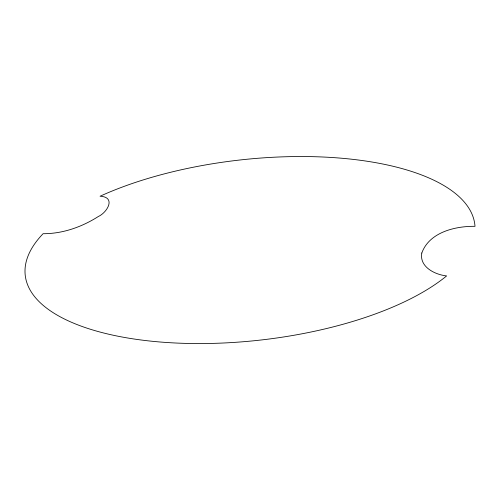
<?xml version="1.0" encoding="UTF-8"?>
<svg xmlns="http://www.w3.org/2000/svg" width="500" height="500" viewBox="0 0 500 500"><rect width="100%" height="100%" fill="white"/><g stroke="black" fill="none" stroke-linecap="round" stroke-linejoin="round"><path stroke-width="0.75" d="M421.806 253.012C419.181 266.95 435.044 274.688 446.619 275.925A226.231 90.619 -6.4 0 1 150.919 341.144A226.231 90.619 -6.4 0 1 43.094 233.706C62.65 233.812 81.981 226.956 98.35 216.5C107.431 212.338 116.275 196.975 100.056 196.231A226.231 90.619 -6.4 0 1 339.025 158.012A226.231 90.619 -6.4 0 1 475 226.325C455.15 226.056 429.269 232.275 421.806 253.012"/></g></svg>
